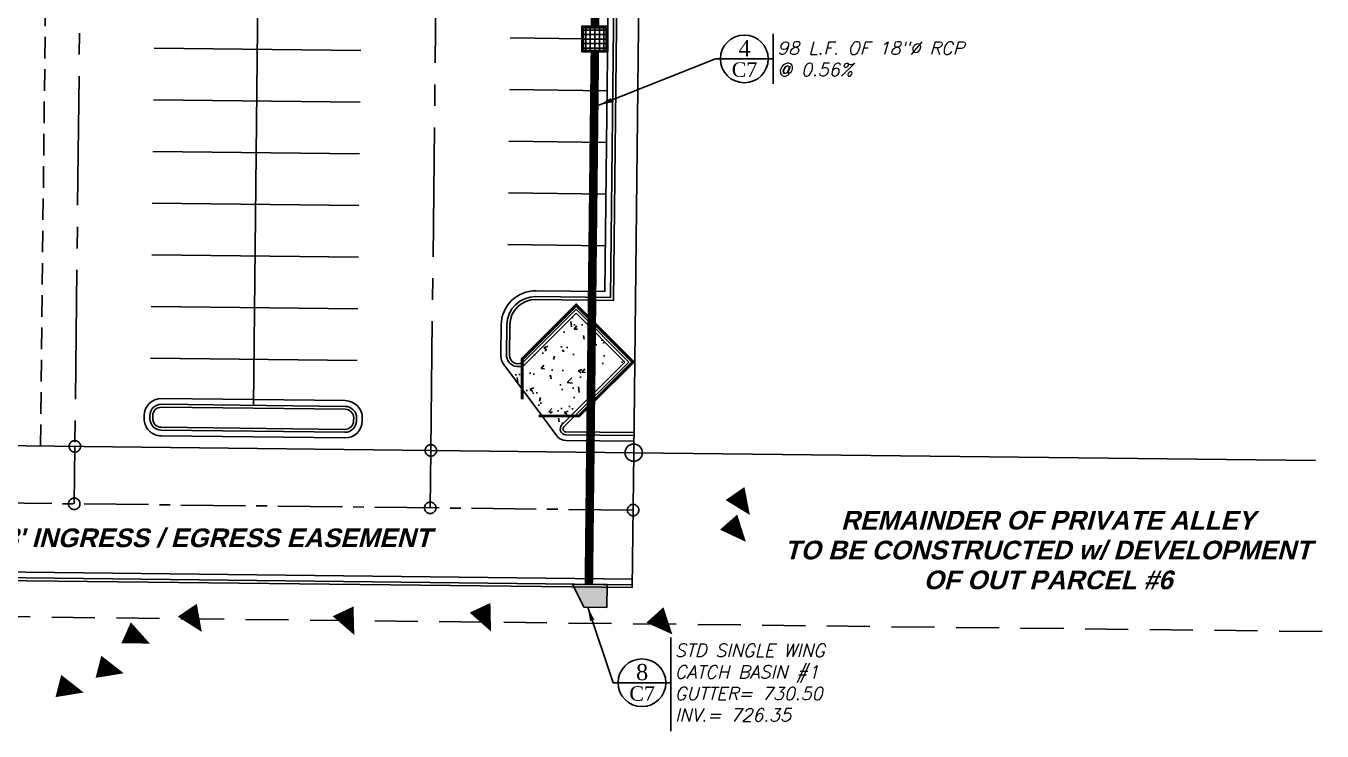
# Model space of a CAD drawing. Header units: feet. Extents: x 2168824 to 2169426, y 1509567 to 1510102.
# Drawn here: x 2169200.5 to 2169426.2, y 1509598.8 to 1509721.6 of the extents above; entities that cross this region are included whole.
import ezdxf
from ezdxf.enums import TextEntityAlignment as Align

# ---------------------------------------------------------------- set-up
doc = ezdxf.new("R2010")
doc.units = ezdxf.units.FT
doc.header["$LTSCALE"] = 30
doc.header["$MEASUREMENT"] = 0
for name, pattern in [('CENTER2', [1.125, 0.75, -0.125, 0.125, -0.125]), ('HIDDEN', [0.375, 0.25, -0.125]), ('HIDDEN2', [0.1875, 0.125, -0.0625])]:
    doc.linetypes.add(name, pattern=pattern)
for name, color, linetype in [('1_CONTOURS_MAJOR', 1, 'Continuous'), ('1_CONTOURS_MINOR', 1, 'Continuous'), ('1_DRLINE', 1, 'MA_DRAINAGE_LINE'), ('1_DRSTRUCTURE', 11, 'Continuous'), ('1_DRTXT', 1, 'Continuous'), ('2_EASELINE_UTILITY', 6, 'HIDDEN2'), ('3_CONC_HATCH', 9, 'Continuous'), ('3_STRIPE', 252, 'Continuous'), ('4_BNDLINE', 3, 'Continuous'), ('4_CENTERLINE', 9, 'CENTER2'), ('4_CURB', 6, 'Continuous')]:
    doc.layers.add(name, color=color, linetype=linetype)
doc.styles.add('ROMANS', font='romans.shx', dxfattribs={"oblique": 15})
doc.styles.add('ROMANS15', font='romans.shx', dxfattribs={"oblique": 14.999978})
doc.styles.add('ROMANTIC', font='romantic.ttf', dxfattribs={"oblique": 15})
doc.styles.add('SANSARIF', font='sanssb__.ttf', dxfattribs={"oblique": 15})
doc.linetypes.add('MA_DRAINAGE_LINE', pattern='A,0.4,-0.2,["SD",ROMANS,S=0.1,R=0,X=-0.1,Y=-0.05],-0.2', length=0.8)
doc.dimstyles.new('1_SCALE', dxfattribs={"dimscale": 30, "dimtxt": 0.08, "dimasz": 0.08, "dimexe": 0.05, "dimexo": 0.05, "dimgap": 0.02, "dimtad": 1, "dimdec": 0, "dimzin": 0, "dimdsep": 46, "dimtxsty": 'ROMANS15', "dimcen": 0.09, "dimclrd": 256, "dimclre": 256, "dimclrt": 256, "dimaunit": 1, "dimazin": 0, "dimtfac": 1, "dimtdec": 0, "dimtmove": 2, "dimatfit": 0, "dimfxl": 0, "dimtolj": 1, "dimtzin": 0, "dimlwd": -1, "dimlwe": -1, "dimarcsym": 0})

# ---------------------------------------------------------------- blocks, each defined once
blk = doc.blocks.new('CATCH_BASIN')
at = {"layer": '1_DRSTRUCTURE', "linetype": 'Continuous'}
for p, q in [((-2.25, 2.25), (-2.25, -2.25)), ((-2.25, 2.25), (2.25, 2.25)), ((-1.97, 1.97), (1.97, 1.97)), ((-1.97, 1.97), (-1.97, -1.97)), ((-1.97, 1.57), (1.97, 1.57)), ((-1.97, 0.79), (1.97, 0.79)), ((-1.97, 0), (1.97, 0)), ((-1.58, -1.97), (-1.58, 1.97)), ((-0.79, -1.97), (-0.79, 1.97)), ((0, -1.97), (0, 1.97)), ((0.79, -1.97), (0.79, 1.97)), ((1.57, -1.97), (1.57, 1.97)), ((1.97, 1.97), (1.97, -1.97)), ((2.25, 2.25), (2.25, -2.25)), ((-2.25, -2.25), (2.25, -2.25)), ((-1.97, -0.79), (1.97, -0.79)), ((-1.97, -1.58), (1.97, -1.58)), ((-1.97, -1.97), (1.97, -1.97))]:
    blk.add_line(p, q, dxfattribs=at)
at = {"layer": '1_DRSTRUCTURE'}
for points in [[(-2.25, 2.25), (-1.97, 1.97), (2.25, 2.25), (1.97, 1.97)], [(-1.97, 1.97), (-2.25, 2.25), (-1.97, -1.97), (-2.25, -2.25)], [(1.97, 1.97), (2.25, 2.25), (1.97, -1.97), (2.25, -2.25)], [(1.97, -1.97), (2.25, -2.25), (-1.97, -1.97), (-2.25, -2.25)], [(-1.97, -1.97), (-2.25, -2.25), (-2.25, -2.25), (-1.97, -1.97)], [(2.25, -2.25), (1.97, -1.97), (1.97, -1.97), (2.25, -2.25)]]:
    blk.add_solid(points, dxfattribs=at)
blk = doc.blocks.new('SUMP_INLET_LEFT')
at = {"layer": '1_DRSTRUCTURE'}
blk.add_hatch(color=256, dxfattribs=at).paths.add_polyline_path([(0, 0), (0, 4), (4, 4), (6, 0)])
at = {"layer": '1_DRSTRUCTURE', "linetype": 'Continuous', "flags": 128}
blk.add_lwpolyline([(0, 0), (0, 4), (4, 4), (6, 0)], close=True, dxfattribs=at)

msp = doc.modelspace()

# ---------------------------------------------------------------- hatches: boundary and pattern name
at = {"layer": '3_CONC_HATCH'}
h = msp.add_hatch(dxfattribs=at)
h.set_pattern_fill('AR-CONC', color=256, style=0)
h.set_pattern_definition([(50, (0, 0), (7.172601826, -0.62752135), [0.75, -8.25]), (355, (0, 0), (-1.387513336, 7.521921337), [0.6, -6.6]), (100.4514, (0.598, -0.052), (5.785093817, 6.89439542), [0.6374019, -7.01142112]), (46.1842, (0, 2), (10.672410486, -1.655190143), [1.125, -12.375]), (96.6356, (0.889, 1.862), (9.346627055, 9.74117871), [0.95610288, -10.51713]), (351.1842, (0, 2), (9.34661945, 9.74118601), [0.9, -9.9]), (21, (1, 1.5), (5.969070521, -4.026188907), [0.75, -8.25]), (326, (1, 1.5), (2.43315332, 7.25150045), [0.6, -6.6]), (71.4514, (1.4974, 1.1645), (8.402226286, 3.225304967), [0.6374019, -7.01142112]), (37.5, (0, 0), (0.1215985532, 3.3289385383), [0, -6.52, 0, -6.7, 0, -6.625]), (7.5, (0, 0), (2.6306953744, 3.944117119), [0, -3.82, 0, -6.37, 0, -2.525]), (327.5, (-2.23, 0), (5.3382243617, -0.2255487173), [0, -2.5, 0, -7.8, 0, -10.35]), (317.5, (-3.23, 0), (5.8318616934, 1.001049823), [0, -3.25, 0, -5.18, 0, -7.35])])
h.paths.add_polyline_path([(2169296.31, 1509671.57), (2169287.61, 1509662.87), (2169285, 1509660.92), (2169292.37, 1509651.01), (2169293.83, 1509652.12), (2169304.79, 1509663.08)])

# ---------------------------------------------------------------- linework, layer by layer
at = {"layer": '1_CONTOURS_MAJOR'}
for points, elevation in [([(2169325.87, 1509631.76, 0, 4, 0), (2169322.86, 1509635.19, 4, 4, 0)], 730), ([(2169222.08, 1509614.03, 0, 4, 0), (2169217.93, 1509615.91, 4, 4, 0)], 735)]:
    msp.add_lwpolyline(points, format="xyseb", dxfattribs=dict(at, elevation=elevation))
at = {"layer": '1_CONTOURS_MINOR'}
for points, elevation in [([(2169326.57, 1509636.43, 0, 4, 0), (2169323.98, 1509640.17, 4, 4, 0)], 729), ([(2169231.12, 1509616.06, 0, 4, 0), (2169228.59, 1509619.85, 4, 4, 0)], 734), ([(2169257.68, 1509615.52, 0, 4, 0), (2169255.73, 1509619.65, 4, 4, 0)], 733), ([(2169281.49, 1509616.14, 0, 4, 0), (2169279.57, 1509620.27, 4, 4, 0)], 732), ([(2169313.07, 1509615.63, 0, 4, 0), (2169310.03, 1509619.02, 4, 4, 0)], 731), ([(2169217.53, 1509608.86, 0, 4, 0), (2169213.11, 1509609.99, 4, 4, 0)], 737), ([(2169210.55, 1509605.51, 0, 4, 0), (2169206.13, 1509606.64, 4, 4, 0)], 738)]:
    msp.add_lwpolyline(points, format="xyseb", dxfattribs=dict(at, elevation=elevation))
at = {"layer": '1_DRLINE', "const_width": 1.5}
for points in [[(2169301.08, 1509849.5), (2169299.59, 1509721.31)], [(2169299.57, 1509717.37), (2169298.52, 1509624.37)]]:
    msp.add_lwpolyline(points, dxfattribs=at)
at = {"layer": '1_DRTXT'}
for p, q in [((2169330.64, 1509720.27), (2169330.64, 1509711.52)), ((2169312.81, 1509615.11), (2169312.81, 1509598.79))]:
    msp.add_line(p, q, dxfattribs=at)
for centre in [(2169325.6, 1509715.88), (2169307.77, 1509607.21)]:
    msp.add_circle(centre, 4.16, dxfattribs=at)
at = {"layer": '2_EASELINE_UTILITY'}
msp.add_line((2169203.01, 1509648.45), (2169205.26, 1509847.74), dxfattribs=at)
at = {"layer": '3_STRIPE'}
for p, q in [((2169241.31, 1509763.52), (2169240.09, 1509655.53)), ((2169284.82, 1509719.53), (2169301.82, 1509719.34)), ((2169222.79, 1509717.73), (2169258.79, 1509717.32)), ((2169284.72, 1509710.53), (2169301.71, 1509710.34)), ((2169222.69, 1509708.73), (2169258.69, 1509708.32)), ((2169284.61, 1509701.53), (2169301.61, 1509701.34)), ((2169222.59, 1509699.73), (2169258.59, 1509699.32)), ((2169284.51, 1509692.53), (2169301.51, 1509692.34)), ((2169222.49, 1509690.73), (2169258.49, 1509690.32)), ((2169284.41, 1509683.53), (2169301.41, 1509683.34)), ((2169222.39, 1509681.73), (2169258.39, 1509681.32)), ((2169222.29, 1509672.73), (2169258.28, 1509672.32)), ((2169222.18, 1509663.73), (2169258.18, 1509663.33))]:
    msp.add_line(p, q, dxfattribs=at)
at = {"layer": '3_STRIPE', "const_width": 0.5}
msp.add_lwpolyline([(2169289.8, 1509653.68), (2169296.8, 1509653.68), (2169306.21, 1509663.08), (2169296.31, 1509672.98), (2169286.9, 1509663.57), (2169286.9, 1509656.57)], dxfattribs=at)
at = {"layer": '4_BNDLINE'}
for p, q in [((2169306.34, 1509647.28), (2169308.99, 1509882.06)), ((2169306.34, 1509647.28), (2168948.08, 1509651.32)), ((2169425.06, 1509645.94), (2169306.34, 1509647.28))]:
    msp.add_line(p, q, dxfattribs=at)
at = {"layer": '4_BNDLINE', "linetype": 'HIDDEN'}
msp.add_line((2169426.22, 1509616.13), (2168947.74, 1509621.52), dxfattribs=at)
at = {"layer": '4_BNDLINE'}
msp.add_circle((2169306.34, 1509647.28), 1.5, dxfattribs=at)
at = {"layer": '4_CENTERLINE'}
for p, q in [((2169210.5, 1509780.37), (2169209.01, 1509648.38)), ((2169271.01, 1509647.68), (2169272.49, 1509779.67)), ((2169209.01, 1509648.38), (2169208.9, 1509638.38)), ((2169270.89, 1509637.68), (2169271.01, 1509647.68))]:
    msp.add_line(p, q, dxfattribs=at)
at = {"layer": '4_CENTERLINE', "ltscale": 0.5}
msp.add_line((2169306.23, 1509637.28), (2168913.17, 1509641.71), dxfattribs=at)
at = {"layer": '4_CENTERLINE'}
for centre in [(2169209.01, 1509648.38), (2169271.01, 1509647.68), (2169208.9, 1509638.38), (2169270.89, 1509637.68), (2169306.23, 1509637.28)]:
    msp.add_circle(centre, 1, dxfattribs=at)
at = {"layer": '4_CURB'}
for p, q in [((2169302.31, 1509674.33), (2169304.34, 1509854.32)), ((2169302.8, 1509673.82), (2169304.84, 1509854.81)), ((2169301.32, 1509675.34), (2169303.33, 1509853.33)), ((2169289.32, 1509675.48), (2169301.32, 1509675.34)), ((2169289.3, 1509673.98), (2169302.8, 1509673.82)), ((2169289.31, 1509674.48), (2169302.31, 1509674.33)), ((2169287.26, 1509663.22), (2169296.31, 1509672.28)), ((2169287.61, 1509662.87), (2169296.31, 1509671.57)), ((2169296.31, 1509672.28), (2169305.5, 1509663.08)), ((2169296.31, 1509671.57), (2169304.79, 1509663.08)), ((2169283.19, 1509664.32), (2169283.25, 1509669.54)), ((2169284.19, 1509664.3), (2169284.25, 1509669.53)), ((2169284.69, 1509664.3), (2169284.75, 1509669.53)), ((2169293.13, 1509650), (2169284.07, 1509662.16)), ((2169293.83, 1509652.12), (2169304.79, 1509663.08)), ((2169294.19, 1509651.77), (2169305.5, 1509663.08)), ((2169224.09, 1509655.71), (2169256.09, 1509655.35)), ((2169224.09, 1509655.21), (2169256.09, 1509654.85)), ((2169224.11, 1509656.71), (2169256.1, 1509656.35)), ((2169221.07, 1509653.74), (2169221.07, 1509653.24)), ((2169222.07, 1509653.73), (2169222.07, 1509653.23)), ((2169222.57, 1509653.73), (2169222.57, 1509653.23)), ((2169257.57, 1509653.33), (2169257.56, 1509652.83)), ((2169258.07, 1509653.33), (2169258.06, 1509652.83)), ((2169259.07, 1509653.31), (2169259.06, 1509652.81)), ((2169224.04, 1509651.21), (2169256.04, 1509650.85)), ((2169224.05, 1509651.71), (2169256.05, 1509651.35)), ((2169294.53, 1509650.41), (2169306.38, 1509650.28)), ((2169294.54, 1509650.91), (2169306.38, 1509650.78)), ((2169224.03, 1509650.21), (2169256.03, 1509649.85)), ((2169294.52, 1509649.41), (2169306.37, 1509649.28)), ((2169306.34, 1509647.28), (2169306.08, 1509623.78)), ((2169306.1, 1509625.28), (2168955.8, 1509629.23)), ((2169306.08, 1509623.78), (2168958.28, 1509627.7)), ((2169306.08, 1509624.28), (2168958.29, 1509628.2))]:
    msp.add_line(p, q, dxfattribs=at)
for centre, radius, start, end in [((2169289.25, 1509669.48), 6, 89.3543, 179.3543), ((2169289.25, 1509669.48), 5, 89.3543, 179.3543), ((2169289.25, 1509669.48), 4.5, 89.3543, 179.3543), ((2169286.19, 1509664.28), 3, 179.3543, 225), ((2169286.19, 1509664.28), 2, 179.3543, 315), ((2169286.19, 1509664.28), 1.5, 179.3543, 315), ((2169224.07, 1509653.71), 3, 89.3543, 179.3543), ((2169224.07, 1509653.71), 2, 89.3543, 179.3543), ((2169224.07, 1509653.71), 1.5, 89.3543, 179.3543), ((2169256.07, 1509653.35), 2, 359.3543, 89.3543), ((2169256.07, 1509653.35), 1.5, 359.3543, 89.3543), ((2169256.07, 1509653.35), 3, 359.3543, 89.3543), ((2169224.07, 1509653.21), 3, 179.3543, 269.3543), ((2169224.07, 1509653.21), 2, 179.3543, 269.3543), ((2169224.07, 1509653.21), 1.5, 179.3543, 269.3543), ((2169256.06, 1509652.85), 3, 269.3543, 359.3543), ((2169256.06, 1509652.85), 2, 269.3543, 359.3543), ((2169256.06, 1509652.85), 1.5, 269.3543, 359.3543), ((2169294.54, 1509651.41), 1, 135, 269.3543), ((2169294.54, 1509651.41), 0.5, 135, 269.3543), ((2169294.54, 1509651.41), 2, 225, 269.3543)]:
    msp.add_arc(centre, radius, start, end, dxfattribs=at)

# ---------------------------------------------------------------- block references
at = {"layer": '1_DRSTRUCTURE'}
msp.add_blockref('CATCH_BASIN', (2169299.57, 1509719.34), dxfattribs=at)
at = {"layer": '1_DRSTRUCTURE', "rotation": 179.3542945284539}
msp.add_blockref('SUMP_INLET_LEFT', (2169301.7, 1509624.34, 730), dxfattribs=at)

# ---------------------------------------------------------------- texts
at = {"layer": '1_DRTXT', "style": 'ROMANTIC'}
for s, height, p in [('4', 2.81, (2169325.63, 1509715.5)), ('C7', 2.531, (2169325.64, 1509711.99)), ('8', 2.81, (2169307.8, 1509606.82)), ('C7', 2.531, (2169307.81, 1509603.31))]:
    msp.add_text(s, height=height, rotation=360, dxfattribs=at).set_placement(p, align=Align.BOTTOM_CENTER)
at = {"layer": '1_DRTXT', "char_height": 2.25, "attachment_point": 4, "style": 'ROMANS15'}
for s, insert in [('98 L.F. OF 18"%%C RCP\\P@ 0.56%', (2169331.32, 1509715.88)), ('STD SINGLE WING \\PCATCH BASIN #1\\PGUTTER= 730.50\\PINV.= 726.35', (2169313.49, 1509607.21))]:
    msp.add_mtext(s, dxfattribs=dict(at, insert=insert))
at = {"layer": '4_CURB', "style": 'SANSARIF', "oblique": 15}
for s, p in [('REMAINDER OF PRIVATE ALLEY', (2169378.5, 1509633.9)), ("29.8' INGRESS / EGRESS EASEMENT", (2169230.68, 1509630.83)), ('TO BE CONSTRUCTED w/ DEVELOPMENT', (2169378.5, 1509628.7)), ('OF OUT PARCEL #6', (2169378.5, 1509623.5))]:
    msp.add_text(s, height=3.25, dxfattribs=at).set_placement(p, align=Align.CENTER)

# ---------------------------------------------------------------- leaders
at = {"layer": '1_DRTXT'}
for points in [[(2169300.29, 1509707.82), (2169320.58, 1509715.88), (2169330.64, 1509715.88)], [(2169298.33, 1509620.36), (2169302.75, 1509607.21), (2169312.81, 1509607.21)]]:
    msp.add_leader(points, dimstyle='1_SCALE', dxfattribs=at)

doc.saveas('drawing.dxf')
